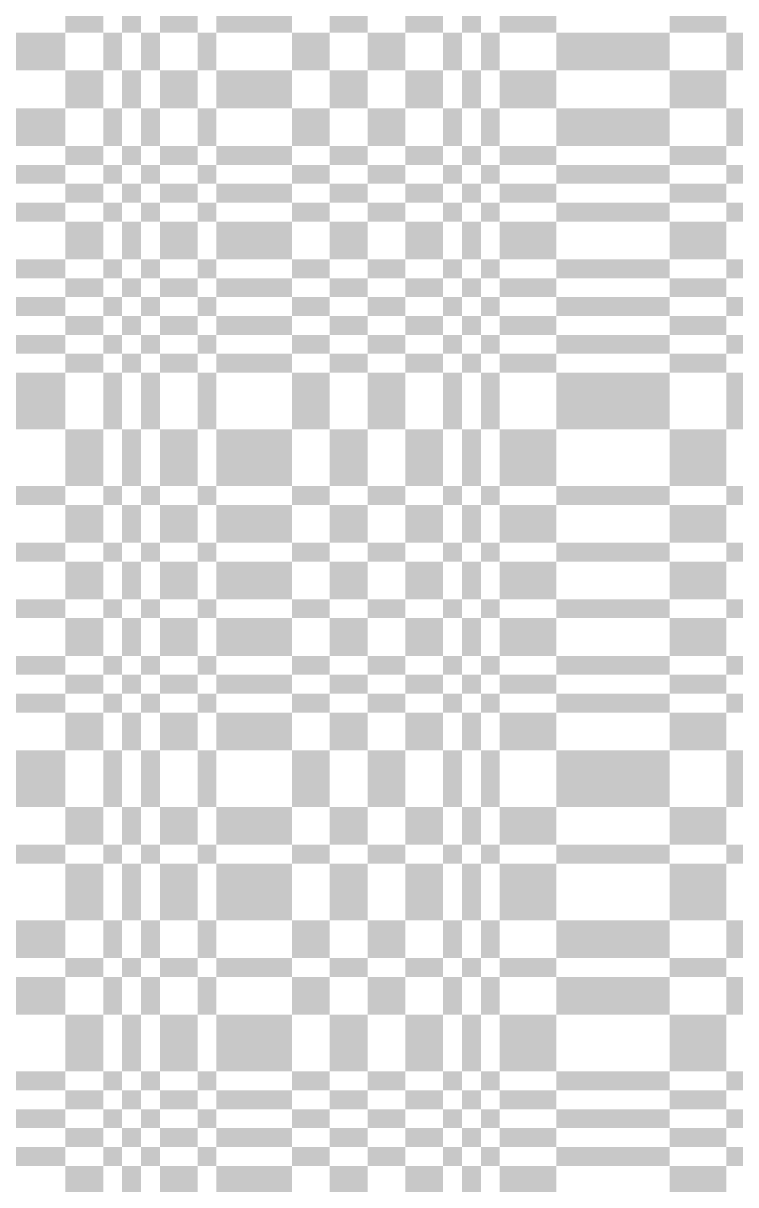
# Model space of a CAD drawing. Extents: x 0 to 200, y 0 to 200.
# Drawn here: x 35.51 to 50.6, y 75.6 to 100.2 of the extents above; entities that cross this region are included whole.
import ezdxf

# ---------------------------------------------------------------- set-up
doc = ezdxf.new("R2010")
doc.units = 0

msp = doc.modelspace()

# ---------------------------------------------------------------- linework, layer by layer
at = {"layer": 'CHROME'}
for points in [[(36.4, 100), (37.2, 100), (36.4, 100.4), (37.2, 100.4)], [(37.6, 100), (38, 100), (37.6, 100.4), (38, 100.4)], [(38.4, 100), (39.2, 100), (38.4, 100.4), (39.2, 100.4)], [(39.6, 100), (41.2, 100), (39.6, 100.4), (41.2, 100.4)], [(42, 100), (42.8, 100), (42, 100.4), (42.8, 100.4)], [(43.6, 100), (44.4, 100), (43.6, 100.4), (44.4, 100.4)], [(44.8, 100), (45.2, 100), (44.8, 100.4), (45.2, 100.4)], [(45.6, 100), (46.8, 100), (45.6, 100.4), (46.8, 100.4)], [(49.2, 100), (50.4, 100), (49.2, 100.4), (50.4, 100.4)], [(35.2, 99.2), (36.4, 99.2), (35.2, 100), (36.4, 100)], [(37.2, 99.2), (37.6, 99.2), (37.2, 100), (37.6, 100)], [(38, 99.2), (38.4, 99.2), (38, 100), (38.4, 100)], [(39.2, 99.2), (39.6, 99.2), (39.2, 100), (39.6, 100)], [(41.2, 99.2), (42, 99.2), (41.2, 100), (42, 100)], [(42.8, 99.2), (43.6, 99.2), (42.8, 100), (43.6, 100)], [(44.4, 99.2), (44.8, 99.2), (44.4, 100), (44.8, 100)], [(45.2, 99.2), (45.6, 99.2), (45.2, 100), (45.6, 100)], [(46.8, 99.2), (49.2, 99.2), (46.8, 100), (49.2, 100)], [(50.4, 99.2), (50.8, 99.2), (50.4, 100), (50.8, 100)], [(36.4, 98.4), (37.2, 98.4), (36.4, 99.2), (37.2, 99.2)], [(37.6, 98.4), (38, 98.4), (37.6, 99.2), (38, 99.2)], [(38.4, 98.4), (39.2, 98.4), (38.4, 99.2), (39.2, 99.2)], [(39.6, 98.4), (41.2, 98.4), (39.6, 99.2), (41.2, 99.2)], [(42, 98.4), (42.8, 98.4), (42, 99.2), (42.8, 99.2)], [(43.6, 98.4), (44.4, 98.4), (43.6, 99.2), (44.4, 99.2)], [(44.8, 98.4), (45.2, 98.4), (44.8, 99.2), (45.2, 99.2)], [(45.6, 98.4), (46.8, 98.4), (45.6, 99.2), (46.8, 99.2)], [(49.2, 98.4), (50.4, 98.4), (49.2, 99.2), (50.4, 99.2)], [(35.2, 97.6), (36.4, 97.6), (35.2, 98.4), (36.4, 98.4)], [(37.2, 97.6), (37.6, 97.6), (37.2, 98.4), (37.6, 98.4)], [(38, 97.6), (38.4, 97.6), (38, 98.4), (38.4, 98.4)], [(39.2, 97.6), (39.6, 97.6), (39.2, 98.4), (39.6, 98.4)], [(41.2, 97.6), (42, 97.6), (41.2, 98.4), (42, 98.4)], [(42.8, 97.6), (43.6, 97.6), (42.8, 98.4), (43.6, 98.4)], [(44.4, 97.6), (44.8, 97.6), (44.4, 98.4), (44.8, 98.4)], [(45.2, 97.6), (45.6, 97.6), (45.2, 98.4), (45.6, 98.4)], [(46.8, 97.6), (49.2, 97.6), (46.8, 98.4), (49.2, 98.4)], [(50.4, 97.6), (50.8, 97.6), (50.4, 98.4), (50.8, 98.4)], [(36.4, 97.2), (37.2, 97.2), (36.4, 97.6), (37.2, 97.6)], [(37.6, 97.2), (38, 97.2), (37.6, 97.6), (38, 97.6)], [(38.4, 97.2), (39.2, 97.2), (38.4, 97.6), (39.2, 97.6)], [(39.6, 97.2), (41.2, 97.2), (39.6, 97.6), (41.2, 97.6)], [(42, 97.2), (42.8, 97.2), (42, 97.6), (42.8, 97.6)], [(43.6, 97.2), (44.4, 97.2), (43.6, 97.6), (44.4, 97.6)], [(44.8, 97.2), (45.2, 97.2), (44.8, 97.6), (45.2, 97.6)], [(45.6, 97.2), (46.8, 97.2), (45.6, 97.6), (46.8, 97.6)], [(49.2, 97.2), (50.4, 97.2), (49.2, 97.6), (50.4, 97.6)], [(35.2, 96.8), (36.4, 96.8), (35.2, 97.2), (36.4, 97.2)], [(37.2, 96.8), (37.6, 96.8), (37.2, 97.2), (37.6, 97.2)], [(38, 96.8), (38.4, 96.8), (38, 97.2), (38.4, 97.2)], [(39.2, 96.8), (39.6, 96.8), (39.2, 97.2), (39.6, 97.2)], [(41.2, 96.8), (42, 96.8), (41.2, 97.2), (42, 97.2)], [(42.8, 96.8), (43.6, 96.8), (42.8, 97.2), (43.6, 97.2)], [(44.4, 96.8), (44.8, 96.8), (44.4, 97.2), (44.8, 97.2)], [(45.2, 96.8), (45.6, 96.8), (45.2, 97.2), (45.6, 97.2)], [(46.8, 96.8), (49.2, 96.8), (46.8, 97.2), (49.2, 97.2)], [(50.4, 96.8), (50.8, 96.8), (50.4, 97.2), (50.8, 97.2)], [(36.4, 96.4), (37.2, 96.4), (36.4, 96.8), (37.2, 96.8)], [(37.6, 96.4), (38, 96.4), (37.6, 96.8), (38, 96.8)], [(38.4, 96.4), (39.2, 96.4), (38.4, 96.8), (39.2, 96.8)], [(39.6, 96.4), (41.2, 96.4), (39.6, 96.8), (41.2, 96.8)], [(42, 96.4), (42.8, 96.4), (42, 96.8), (42.8, 96.8)], [(43.6, 96.4), (44.4, 96.4), (43.6, 96.8), (44.4, 96.8)], [(44.8, 96.4), (45.2, 96.4), (44.8, 96.8), (45.2, 96.8)], [(45.6, 96.4), (46.8, 96.4), (45.6, 96.8), (46.8, 96.8)], [(49.2, 96.4), (50.4, 96.4), (49.2, 96.8), (50.4, 96.8)], [(35.2, 96), (36.4, 96), (35.2, 96.4), (36.4, 96.4)], [(37.2, 96), (37.6, 96), (37.2, 96.4), (37.6, 96.4)], [(38, 96), (38.4, 96), (38, 96.4), (38.4, 96.4)], [(39.2, 96), (39.6, 96), (39.2, 96.4), (39.6, 96.4)], [(41.2, 96), (42, 96), (41.2, 96.4), (42, 96.4)], [(42.8, 96), (43.6, 96), (42.8, 96.4), (43.6, 96.4)], [(44.4, 96), (44.8, 96), (44.4, 96.4), (44.8, 96.4)], [(45.2, 96), (45.6, 96), (45.2, 96.4), (45.6, 96.4)], [(46.8, 96), (49.2, 96), (46.8, 96.4), (49.2, 96.4)], [(50.4, 96), (50.8, 96), (50.4, 96.4), (50.8, 96.4)], [(36.4, 95.2), (37.2, 95.2), (36.4, 96), (37.2, 96)], [(37.6, 95.2), (38, 95.2), (37.6, 96), (38, 96)], [(38.4, 95.2), (39.2, 95.2), (38.4, 96), (39.2, 96)], [(39.6, 95.2), (41.2, 95.2), (39.6, 96), (41.2, 96)], [(42, 95.2), (42.8, 95.2), (42, 96), (42.8, 96)], [(43.6, 95.2), (44.4, 95.2), (43.6, 96), (44.4, 96)], [(44.8, 95.2), (45.2, 95.2), (44.8, 96), (45.2, 96)], [(45.6, 95.2), (46.8, 95.2), (45.6, 96), (46.8, 96)], [(49.2, 95.2), (50.4, 95.2), (49.2, 96), (50.4, 96)], [(35.2, 94.8), (36.4, 94.8), (35.2, 95.2), (36.4, 95.2)], [(37.2, 94.8), (37.6, 94.8), (37.2, 95.2), (37.6, 95.2)], [(38, 94.8), (38.4, 94.8), (38, 95.2), (38.4, 95.2)], [(39.2, 94.8), (39.6, 94.8), (39.2, 95.2), (39.6, 95.2)], [(41.2, 94.8), (42, 94.8), (41.2, 95.2), (42, 95.2)], [(42.8, 94.8), (43.6, 94.8), (42.8, 95.2), (43.6, 95.2)], [(44.4, 94.8), (44.8, 94.8), (44.4, 95.2), (44.8, 95.2)], [(45.2, 94.8), (45.6, 94.8), (45.2, 95.2), (45.6, 95.2)], [(46.8, 94.8), (49.2, 94.8), (46.8, 95.2), (49.2, 95.2)], [(50.4, 94.8), (50.8, 94.8), (50.4, 95.2), (50.8, 95.2)], [(36.4, 94.4), (37.2, 94.4), (36.4, 94.8), (37.2, 94.8)], [(37.6, 94.4), (38, 94.4), (37.6, 94.8), (38, 94.8)], [(38.4, 94.4), (39.2, 94.4), (38.4, 94.8), (39.2, 94.8)], [(39.6, 94.4), (41.2, 94.4), (39.6, 94.8), (41.2, 94.8)], [(42, 94.4), (42.8, 94.4), (42, 94.8), (42.8, 94.8)], [(43.6, 94.4), (44.4, 94.4), (43.6, 94.8), (44.4, 94.8)], [(44.8, 94.4), (45.2, 94.4), (44.8, 94.8), (45.2, 94.8)], [(45.6, 94.4), (46.8, 94.4), (45.6, 94.8), (46.8, 94.8)], [(49.2, 94.4), (50.4, 94.4), (49.2, 94.8), (50.4, 94.8)], [(35.2, 94), (36.4, 94), (35.2, 94.4), (36.4, 94.4)], [(37.2, 94), (37.6, 94), (37.2, 94.4), (37.6, 94.4)], [(38, 94), (38.4, 94), (38, 94.4), (38.4, 94.4)], [(39.2, 94), (39.6, 94), (39.2, 94.4), (39.6, 94.4)], [(41.2, 94), (42, 94), (41.2, 94.4), (42, 94.4)], [(42.8, 94), (43.6, 94), (42.8, 94.4), (43.6, 94.4)], [(44.4, 94), (44.8, 94), (44.4, 94.4), (44.8, 94.4)], [(45.2, 94), (45.6, 94), (45.2, 94.4), (45.6, 94.4)], [(46.8, 94), (49.2, 94), (46.8, 94.4), (49.2, 94.4)], [(50.4, 94), (50.8, 94), (50.4, 94.4), (50.8, 94.4)], [(36.4, 93.6), (37.2, 93.6), (36.4, 94), (37.2, 94)], [(37.6, 93.6), (38, 93.6), (37.6, 94), (38, 94)], [(38.4, 93.6), (39.2, 93.6), (38.4, 94), (39.2, 94)], [(39.6, 93.6), (41.2, 93.6), (39.6, 94), (41.2, 94)], [(42, 93.6), (42.8, 93.6), (42, 94), (42.8, 94)], [(43.6, 93.6), (44.4, 93.6), (43.6, 94), (44.4, 94)], [(44.8, 93.6), (45.2, 93.6), (44.8, 94), (45.2, 94)], [(45.6, 93.6), (46.8, 93.6), (45.6, 94), (46.8, 94)], [(49.2, 93.6), (50.4, 93.6), (49.2, 94), (50.4, 94)], [(35.2, 93.2), (36.4, 93.2), (35.2, 93.6), (36.4, 93.6)], [(37.2, 93.2), (37.6, 93.2), (37.2, 93.6), (37.6, 93.6)], [(38, 93.2), (38.4, 93.2), (38, 93.6), (38.4, 93.6)], [(39.2, 93.2), (39.6, 93.2), (39.2, 93.6), (39.6, 93.6)], [(41.2, 93.2), (42, 93.2), (41.2, 93.6), (42, 93.6)], [(42.8, 93.2), (43.6, 93.2), (42.8, 93.6), (43.6, 93.6)], [(44.4, 93.2), (44.8, 93.2), (44.4, 93.6), (44.8, 93.6)], [(45.2, 93.2), (45.6, 93.2), (45.2, 93.6), (45.6, 93.6)], [(46.8, 93.2), (49.2, 93.2), (46.8, 93.6), (49.2, 93.6)], [(50.4, 93.2), (50.8, 93.2), (50.4, 93.6), (50.8, 93.6)], [(36.4, 92.8), (37.2, 92.8), (36.4, 93.2), (37.2, 93.2)], [(37.6, 92.8), (38, 92.8), (37.6, 93.2), (38, 93.2)], [(38.4, 92.8), (39.2, 92.8), (38.4, 93.2), (39.2, 93.2)], [(39.6, 92.8), (41.2, 92.8), (39.6, 93.2), (41.2, 93.2)], [(42, 92.8), (42.8, 92.8), (42, 93.2), (42.8, 93.2)], [(43.6, 92.8), (44.4, 92.8), (43.6, 93.2), (44.4, 93.2)], [(44.8, 92.8), (45.2, 92.8), (44.8, 93.2), (45.2, 93.2)], [(45.6, 92.8), (46.8, 92.8), (45.6, 93.2), (46.8, 93.2)], [(49.2, 92.8), (50.4, 92.8), (49.2, 93.2), (50.4, 93.2)], [(35.2, 91.6), (36.4, 91.6), (35.2, 92.8), (36.4, 92.8)], [(37.2, 91.6), (37.6, 91.6), (37.2, 92.8), (37.6, 92.8)], [(38, 91.6), (38.4, 91.6), (38, 92.8), (38.4, 92.8)], [(39.2, 91.6), (39.6, 91.6), (39.2, 92.8), (39.6, 92.8)], [(41.2, 91.6), (42, 91.6), (41.2, 92.8), (42, 92.8)], [(42.8, 91.6), (43.6, 91.6), (42.8, 92.8), (43.6, 92.8)], [(44.4, 91.6), (44.8, 91.6), (44.4, 92.8), (44.8, 92.8)], [(45.2, 91.6), (45.6, 91.6), (45.2, 92.8), (45.6, 92.8)], [(46.8, 91.6), (49.2, 91.6), (46.8, 92.8), (49.2, 92.8)], [(50.4, 91.6), (50.8, 91.6), (50.4, 92.8), (50.8, 92.8)], [(36.4, 90.4), (37.2, 90.4), (36.4, 91.6), (37.2, 91.6)], [(37.6, 90.4), (38, 90.4), (37.6, 91.6), (38, 91.6)], [(38.4, 90.4), (39.2, 90.4), (38.4, 91.6), (39.2, 91.6)], [(39.6, 90.4), (41.2, 90.4), (39.6, 91.6), (41.2, 91.6)], [(42, 90.4), (42.8, 90.4), (42, 91.6), (42.8, 91.6)], [(43.6, 90.4), (44.4, 90.4), (43.6, 91.6), (44.4, 91.6)], [(44.8, 90.4), (45.2, 90.4), (44.8, 91.6), (45.2, 91.6)], [(45.6, 90.4), (46.8, 90.4), (45.6, 91.6), (46.8, 91.6)], [(49.2, 90.4), (50.4, 90.4), (49.2, 91.6), (50.4, 91.6)], [(35.2, 90), (36.4, 90), (35.2, 90.4), (36.4, 90.4)], [(37.2, 90), (37.6, 90), (37.2, 90.4), (37.6, 90.4)], [(38, 90), (38.4, 90), (38, 90.4), (38.4, 90.4)], [(39.2, 90), (39.6, 90), (39.2, 90.4), (39.6, 90.4)], [(41.2, 90), (42, 90), (41.2, 90.4), (42, 90.4)], [(42.8, 90), (43.6, 90), (42.8, 90.4), (43.6, 90.4)], [(44.4, 90), (44.8, 90), (44.4, 90.4), (44.8, 90.4)], [(45.2, 90), (45.6, 90), (45.2, 90.4), (45.6, 90.4)], [(46.8, 90), (49.2, 90), (46.8, 90.4), (49.2, 90.4)], [(50.4, 90), (50.8, 90), (50.4, 90.4), (50.8, 90.4)], [(36.4, 89.2), (37.2, 89.2), (36.4, 90), (37.2, 90)], [(37.6, 89.2), (38, 89.2), (37.6, 90), (38, 90)], [(38.4, 89.2), (39.2, 89.2), (38.4, 90), (39.2, 90)], [(39.6, 89.2), (41.2, 89.2), (39.6, 90), (41.2, 90)], [(42, 89.2), (42.8, 89.2), (42, 90), (42.8, 90)], [(43.6, 89.2), (44.4, 89.2), (43.6, 90), (44.4, 90)], [(44.8, 89.2), (45.2, 89.2), (44.8, 90), (45.2, 90)], [(45.6, 89.2), (46.8, 89.2), (45.6, 90), (46.8, 90)], [(49.2, 89.2), (50.4, 89.2), (49.2, 90), (50.4, 90)], [(35.2, 88.8), (36.4, 88.8), (35.2, 89.2), (36.4, 89.2)], [(37.2, 88.8), (37.6, 88.8), (37.2, 89.2), (37.6, 89.2)], [(38, 88.8), (38.4, 88.8), (38, 89.2), (38.4, 89.2)], [(39.2, 88.8), (39.6, 88.8), (39.2, 89.2), (39.6, 89.2)], [(41.2, 88.8), (42, 88.8), (41.2, 89.2), (42, 89.2)], [(42.8, 88.8), (43.6, 88.8), (42.8, 89.2), (43.6, 89.2)], [(44.4, 88.8), (44.8, 88.8), (44.4, 89.2), (44.8, 89.2)], [(45.2, 88.8), (45.6, 88.8), (45.2, 89.2), (45.6, 89.2)], [(46.8, 88.8), (49.2, 88.8), (46.8, 89.2), (49.2, 89.2)], [(50.4, 88.8), (50.8, 88.8), (50.4, 89.2), (50.8, 89.2)], [(36.4, 88), (37.2, 88), (36.4, 88.8), (37.2, 88.8)], [(37.6, 88), (38, 88), (37.6, 88.8), (38, 88.8)], [(38.4, 88), (39.2, 88), (38.4, 88.8), (39.2, 88.8)], [(39.6, 88), (41.2, 88), (39.6, 88.8), (41.2, 88.8)], [(42, 88), (42.8, 88), (42, 88.8), (42.8, 88.8)], [(43.6, 88), (44.4, 88), (43.6, 88.8), (44.4, 88.8)], [(44.8, 88), (45.2, 88), (44.8, 88.8), (45.2, 88.8)], [(45.6, 88), (46.8, 88), (45.6, 88.8), (46.8, 88.8)], [(49.2, 88), (50.4, 88), (49.2, 88.8), (50.4, 88.8)], [(35.2, 87.6), (36.4, 87.6), (35.2, 88), (36.4, 88)], [(37.2, 87.6), (37.6, 87.6), (37.2, 88), (37.6, 88)], [(38, 87.6), (38.4, 87.6), (38, 88), (38.4, 88)], [(39.2, 87.6), (39.6, 87.6), (39.2, 88), (39.6, 88)], [(41.2, 87.6), (42, 87.6), (41.2, 88), (42, 88)], [(42.8, 87.6), (43.6, 87.6), (42.8, 88), (43.6, 88)], [(44.4, 87.6), (44.8, 87.6), (44.4, 88), (44.8, 88)], [(45.2, 87.6), (45.6, 87.6), (45.2, 88), (45.6, 88)], [(46.8, 87.6), (49.2, 87.6), (46.8, 88), (49.2, 88)], [(50.4, 87.6), (50.8, 87.6), (50.4, 88), (50.8, 88)], [(36.4, 86.8), (37.2, 86.8), (36.4, 87.6), (37.2, 87.6)], [(37.6, 86.8), (38, 86.8), (37.6, 87.6), (38, 87.6)], [(38.4, 86.8), (39.2, 86.8), (38.4, 87.6), (39.2, 87.6)], [(39.6, 86.8), (41.2, 86.8), (39.6, 87.6), (41.2, 87.6)], [(42, 86.8), (42.8, 86.8), (42, 87.6), (42.8, 87.6)], [(43.6, 86.8), (44.4, 86.8), (43.6, 87.6), (44.4, 87.6)], [(44.8, 86.8), (45.2, 86.8), (44.8, 87.6), (45.2, 87.6)], [(45.6, 86.8), (46.8, 86.8), (45.6, 87.6), (46.8, 87.6)], [(49.2, 86.8), (50.4, 86.8), (49.2, 87.6), (50.4, 87.6)], [(35.2, 86.4), (36.4, 86.4), (35.2, 86.8), (36.4, 86.8)], [(37.2, 86.4), (37.6, 86.4), (37.2, 86.8), (37.6, 86.8)], [(38, 86.4), (38.4, 86.4), (38, 86.8), (38.4, 86.8)], [(39.2, 86.4), (39.6, 86.4), (39.2, 86.8), (39.6, 86.8)], [(41.2, 86.4), (42, 86.4), (41.2, 86.8), (42, 86.8)], [(42.8, 86.4), (43.6, 86.4), (42.8, 86.8), (43.6, 86.8)], [(44.4, 86.4), (44.8, 86.4), (44.4, 86.8), (44.8, 86.8)], [(45.2, 86.4), (45.6, 86.4), (45.2, 86.8), (45.6, 86.8)], [(46.8, 86.4), (49.2, 86.4), (46.8, 86.8), (49.2, 86.8)], [(50.4, 86.4), (50.8, 86.4), (50.4, 86.8), (50.8, 86.8)], [(36.4, 86), (37.2, 86), (36.4, 86.4), (37.2, 86.4)], [(37.6, 86), (38, 86), (37.6, 86.4), (38, 86.4)], [(38.4, 86), (39.2, 86), (38.4, 86.4), (39.2, 86.4)], [(39.6, 86), (41.2, 86), (39.6, 86.4), (41.2, 86.4)], [(42, 86), (42.8, 86), (42, 86.4), (42.8, 86.4)], [(43.6, 86), (44.4, 86), (43.6, 86.4), (44.4, 86.4)], [(44.8, 86), (45.2, 86), (44.8, 86.4), (45.2, 86.4)], [(45.6, 86), (46.8, 86), (45.6, 86.4), (46.8, 86.4)], [(49.2, 86), (50.4, 86), (49.2, 86.4), (50.4, 86.4)], [(35.2, 85.6), (36.4, 85.6), (35.2, 86), (36.4, 86)], [(37.2, 85.6), (37.6, 85.6), (37.2, 86), (37.6, 86)], [(38, 85.6), (38.4, 85.6), (38, 86), (38.4, 86)], [(39.2, 85.6), (39.6, 85.6), (39.2, 86), (39.6, 86)], [(41.2, 85.6), (42, 85.6), (41.2, 86), (42, 86)], [(42.8, 85.6), (43.6, 85.6), (42.8, 86), (43.6, 86)], [(44.4, 85.6), (44.8, 85.6), (44.4, 86), (44.8, 86)], [(45.2, 85.6), (45.6, 85.6), (45.2, 86), (45.6, 86)], [(46.8, 85.6), (49.2, 85.6), (46.8, 86), (49.2, 86)], [(50.4, 85.6), (50.8, 85.6), (50.4, 86), (50.8, 86)], [(36.4, 84.8), (37.2, 84.8), (36.4, 85.6), (37.2, 85.6)], [(37.6, 84.8), (38, 84.8), (37.6, 85.6), (38, 85.6)], [(38.4, 84.8), (39.2, 84.8), (38.4, 85.6), (39.2, 85.6)], [(39.6, 84.8), (41.2, 84.8), (39.6, 85.6), (41.2, 85.6)], [(42, 84.8), (42.8, 84.8), (42, 85.6), (42.8, 85.6)], [(43.6, 84.8), (44.4, 84.8), (43.6, 85.6), (44.4, 85.6)], [(44.8, 84.8), (45.2, 84.8), (44.8, 85.6), (45.2, 85.6)], [(45.6, 84.8), (46.8, 84.8), (45.6, 85.6), (46.8, 85.6)], [(49.2, 84.8), (50.4, 84.8), (49.2, 85.6), (50.4, 85.6)], [(35.2, 83.6), (36.4, 83.6), (35.2, 84.8), (36.4, 84.8)], [(37.2, 83.6), (37.6, 83.6), (37.2, 84.8), (37.6, 84.8)], [(38, 83.6), (38.4, 83.6), (38, 84.8), (38.4, 84.8)], [(39.2, 83.6), (39.6, 83.6), (39.2, 84.8), (39.6, 84.8)], [(41.2, 83.6), (42, 83.6), (41.2, 84.8), (42, 84.8)], [(42.8, 83.6), (43.6, 83.6), (42.8, 84.8), (43.6, 84.8)], [(44.4, 83.6), (44.8, 83.6), (44.4, 84.8), (44.8, 84.8)], [(45.2, 83.6), (45.6, 83.6), (45.2, 84.8), (45.6, 84.8)], [(46.8, 83.6), (49.2, 83.6), (46.8, 84.8), (49.2, 84.8)], [(50.4, 83.6), (50.8, 83.6), (50.4, 84.8), (50.8, 84.8)], [(36.4, 82.8), (37.2, 82.8), (36.4, 83.6), (37.2, 83.6)], [(37.6, 82.8), (38, 82.8), (37.6, 83.6), (38, 83.6)], [(38.4, 82.8), (39.2, 82.8), (38.4, 83.6), (39.2, 83.6)], [(39.6, 82.8), (41.2, 82.8), (39.6, 83.6), (41.2, 83.6)], [(42, 82.8), (42.8, 82.8), (42, 83.6), (42.8, 83.6)], [(43.6, 82.8), (44.4, 82.8), (43.6, 83.6), (44.4, 83.6)], [(44.8, 82.8), (45.2, 82.8), (44.8, 83.6), (45.2, 83.6)], [(45.6, 82.8), (46.8, 82.8), (45.6, 83.6), (46.8, 83.6)], [(49.2, 82.8), (50.4, 82.8), (49.2, 83.6), (50.4, 83.6)], [(35.2, 82.4), (36.4, 82.4), (35.2, 82.8), (36.4, 82.8)], [(37.2, 82.4), (37.6, 82.4), (37.2, 82.8), (37.6, 82.8)], [(38, 82.4), (38.4, 82.4), (38, 82.8), (38.4, 82.8)], [(39.2, 82.4), (39.6, 82.4), (39.2, 82.8), (39.6, 82.8)], [(41.2, 82.4), (42, 82.4), (41.2, 82.8), (42, 82.8)], [(42.8, 82.4), (43.6, 82.4), (42.8, 82.8), (43.6, 82.8)], [(44.4, 82.4), (44.8, 82.4), (44.4, 82.8), (44.8, 82.8)], [(45.2, 82.4), (45.6, 82.4), (45.2, 82.8), (45.6, 82.8)], [(46.8, 82.4), (49.2, 82.4), (46.8, 82.8), (49.2, 82.8)], [(50.4, 82.4), (50.8, 82.4), (50.4, 82.8), (50.8, 82.8)], [(36.4, 81.2), (37.2, 81.2), (36.4, 82.4), (37.2, 82.4)], [(37.6, 81.2), (38, 81.2), (37.6, 82.4), (38, 82.4)], [(38.4, 81.2), (39.2, 81.2), (38.4, 82.4), (39.2, 82.4)], [(39.6, 81.2), (41.2, 81.2), (39.6, 82.4), (41.2, 82.4)], [(42, 81.2), (42.8, 81.2), (42, 82.4), (42.8, 82.4)], [(43.6, 81.2), (44.4, 81.2), (43.6, 82.4), (44.4, 82.4)], [(44.8, 81.2), (45.2, 81.2), (44.8, 82.4), (45.2, 82.4)], [(45.6, 81.2), (46.8, 81.2), (45.6, 82.4), (46.8, 82.4)], [(49.2, 81.2), (50.4, 81.2), (49.2, 82.4), (50.4, 82.4)], [(35.2, 80.4), (36.4, 80.4), (35.2, 81.2), (36.4, 81.2)], [(37.2, 80.4), (37.6, 80.4), (37.2, 81.2), (37.6, 81.2)], [(38, 80.4), (38.4, 80.4), (38, 81.2), (38.4, 81.2)], [(39.2, 80.4), (39.6, 80.4), (39.2, 81.2), (39.6, 81.2)], [(41.2, 80.4), (42, 80.4), (41.2, 81.2), (42, 81.2)], [(42.8, 80.4), (43.6, 80.4), (42.8, 81.2), (43.6, 81.2)], [(44.4, 80.4), (44.8, 80.4), (44.4, 81.2), (44.8, 81.2)], [(45.2, 80.4), (45.6, 80.4), (45.2, 81.2), (45.6, 81.2)], [(46.8, 80.4), (49.2, 80.4), (46.8, 81.2), (49.2, 81.2)], [(50.4, 80.4), (50.8, 80.4), (50.4, 81.2), (50.8, 81.2)], [(36.4, 80), (37.2, 80), (36.4, 80.4), (37.2, 80.4)], [(37.6, 80), (38, 80), (37.6, 80.4), (38, 80.4)], [(38.4, 80), (39.2, 80), (38.4, 80.4), (39.2, 80.4)], [(39.6, 80), (41.2, 80), (39.6, 80.4), (41.2, 80.4)], [(42, 80), (42.8, 80), (42, 80.4), (42.8, 80.4)], [(43.6, 80), (44.4, 80), (43.6, 80.4), (44.4, 80.4)], [(44.8, 80), (45.2, 80), (44.8, 80.4), (45.2, 80.4)], [(45.6, 80), (46.8, 80), (45.6, 80.4), (46.8, 80.4)], [(49.2, 80), (50.4, 80), (49.2, 80.4), (50.4, 80.4)], [(35.2, 79.2), (36.4, 79.2), (35.2, 80), (36.4, 80)], [(37.2, 79.2), (37.6, 79.2), (37.2, 80), (37.6, 80)], [(38, 79.2), (38.4, 79.2), (38, 80), (38.4, 80)], [(39.2, 79.2), (39.6, 79.2), (39.2, 80), (39.6, 80)], [(41.2, 79.2), (42, 79.2), (41.2, 80), (42, 80)], [(42.8, 79.2), (43.6, 79.2), (42.8, 80), (43.6, 80)], [(44.4, 79.2), (44.8, 79.2), (44.4, 80), (44.8, 80)], [(45.2, 79.2), (45.6, 79.2), (45.2, 80), (45.6, 80)], [(46.8, 79.2), (49.2, 79.2), (46.8, 80), (49.2, 80)], [(50.4, 79.2), (50.8, 79.2), (50.4, 80), (50.8, 80)], [(36.4, 78), (37.2, 78), (36.4, 79.2), (37.2, 79.2)], [(37.6, 78), (38, 78), (37.6, 79.2), (38, 79.2)], [(38.4, 78), (39.2, 78), (38.4, 79.2), (39.2, 79.2)], [(39.6, 78), (41.2, 78), (39.6, 79.2), (41.2, 79.2)], [(42, 78), (42.8, 78), (42, 79.2), (42.8, 79.2)], [(43.6, 78), (44.4, 78), (43.6, 79.2), (44.4, 79.2)], [(44.8, 78), (45.2, 78), (44.8, 79.2), (45.2, 79.2)], [(45.6, 78), (46.8, 78), (45.6, 79.2), (46.8, 79.2)], [(49.2, 78), (50.4, 78), (49.2, 79.2), (50.4, 79.2)], [(35.2, 77.6), (36.4, 77.6), (35.2, 78), (36.4, 78)], [(37.2, 77.6), (37.6, 77.6), (37.2, 78), (37.6, 78)], [(38, 77.6), (38.4, 77.6), (38, 78), (38.4, 78)], [(39.2, 77.6), (39.6, 77.6), (39.2, 78), (39.6, 78)], [(41.2, 77.6), (42, 77.6), (41.2, 78), (42, 78)], [(42.8, 77.6), (43.6, 77.6), (42.8, 78), (43.6, 78)], [(44.4, 77.6), (44.8, 77.6), (44.4, 78), (44.8, 78)], [(45.2, 77.6), (45.6, 77.6), (45.2, 78), (45.6, 78)], [(46.8, 77.6), (49.2, 77.6), (46.8, 78), (49.2, 78)], [(50.4, 77.6), (50.8, 77.6), (50.4, 78), (50.8, 78)], [(36.4, 77.2), (37.2, 77.2), (36.4, 77.6), (37.2, 77.6)], [(37.6, 77.2), (38, 77.2), (37.6, 77.6), (38, 77.6)], [(38.4, 77.2), (39.2, 77.2), (38.4, 77.6), (39.2, 77.6)], [(39.6, 77.2), (41.2, 77.2), (39.6, 77.6), (41.2, 77.6)], [(42, 77.2), (42.8, 77.2), (42, 77.6), (42.8, 77.6)], [(43.6, 77.2), (44.4, 77.2), (43.6, 77.6), (44.4, 77.6)], [(44.8, 77.2), (45.2, 77.2), (44.8, 77.6), (45.2, 77.6)], [(45.6, 77.2), (46.8, 77.2), (45.6, 77.6), (46.8, 77.6)], [(49.2, 77.2), (50.4, 77.2), (49.2, 77.6), (50.4, 77.6)], [(35.2, 76.8), (36.4, 76.8), (35.2, 77.2), (36.4, 77.2)], [(37.2, 76.8), (37.6, 76.8), (37.2, 77.2), (37.6, 77.2)], [(38, 76.8), (38.4, 76.8), (38, 77.2), (38.4, 77.2)], [(39.2, 76.8), (39.6, 76.8), (39.2, 77.2), (39.6, 77.2)], [(41.2, 76.8), (42, 76.8), (41.2, 77.2), (42, 77.2)], [(42.8, 76.8), (43.6, 76.8), (42.8, 77.2), (43.6, 77.2)], [(44.4, 76.8), (44.8, 76.8), (44.4, 77.2), (44.8, 77.2)], [(45.2, 76.8), (45.6, 76.8), (45.2, 77.2), (45.6, 77.2)], [(46.8, 76.8), (49.2, 76.8), (46.8, 77.2), (49.2, 77.2)], [(50.4, 76.8), (50.8, 76.8), (50.4, 77.2), (50.8, 77.2)], [(36.4, 76.4), (37.2, 76.4), (36.4, 76.8), (37.2, 76.8)], [(37.6, 76.4), (38, 76.4), (37.6, 76.8), (38, 76.8)], [(38.4, 76.4), (39.2, 76.4), (38.4, 76.8), (39.2, 76.8)], [(39.6, 76.4), (41.2, 76.4), (39.6, 76.8), (41.2, 76.8)], [(42, 76.4), (42.8, 76.4), (42, 76.8), (42.8, 76.8)], [(43.6, 76.4), (44.4, 76.4), (43.6, 76.8), (44.4, 76.8)], [(44.8, 76.4), (45.2, 76.4), (44.8, 76.8), (45.2, 76.8)], [(45.6, 76.4), (46.8, 76.4), (45.6, 76.8), (46.8, 76.8)], [(49.2, 76.4), (50.4, 76.4), (49.2, 76.8), (50.4, 76.8)], [(35.2, 76), (36.4, 76), (35.2, 76.4), (36.4, 76.4)], [(37.2, 76), (37.6, 76), (37.2, 76.4), (37.6, 76.4)], [(38, 76), (38.4, 76), (38, 76.4), (38.4, 76.4)], [(39.2, 76), (39.6, 76), (39.2, 76.4), (39.6, 76.4)], [(41.2, 76), (42, 76), (41.2, 76.4), (42, 76.4)], [(42.8, 76), (43.6, 76), (42.8, 76.4), (43.6, 76.4)], [(44.4, 76), (44.8, 76), (44.4, 76.4), (44.8, 76.4)], [(45.2, 76), (45.6, 76), (45.2, 76.4), (45.6, 76.4)], [(46.8, 76), (49.2, 76), (46.8, 76.4), (49.2, 76.4)], [(50.4, 76), (50.8, 76), (50.4, 76.4), (50.8, 76.4)], [(36.4, 75.2), (37.2, 75.2), (36.4, 76), (37.2, 76)], [(37.6, 75.2), (38, 75.2), (37.6, 76), (38, 76)], [(38.4, 75.2), (39.2, 75.2), (38.4, 76), (39.2, 76)], [(39.6, 75.2), (41.2, 75.2), (39.6, 76), (41.2, 76)], [(42, 75.2), (42.8, 75.2), (42, 76), (42.8, 76)], [(43.6, 75.2), (44.4, 75.2), (43.6, 76), (44.4, 76)], [(44.8, 75.2), (45.2, 75.2), (44.8, 76), (45.2, 76)], [(45.6, 75.2), (46.8, 75.2), (45.6, 76), (46.8, 76)], [(49.2, 75.2), (50.4, 75.2), (49.2, 76), (50.4, 76)]]:
    msp.add_solid(points, dxfattribs=at)

doc.saveas('drawing.dxf')
